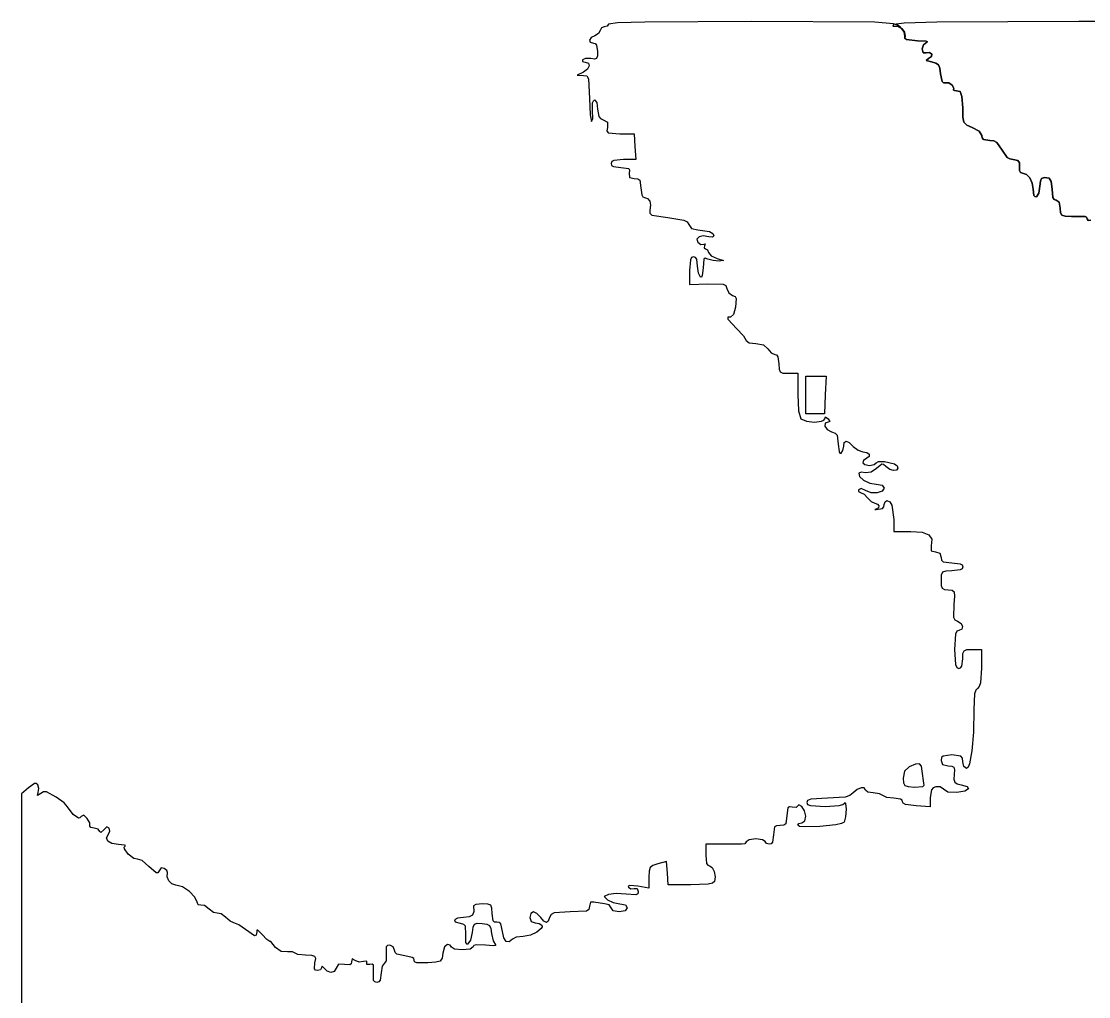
# Model space of a CAD drawing. Extents: x 0 to 397, y 0 to 706.
# Drawn here: x 0.4 to 139.5, y 578.8 to 705.9 of the extents above; entities that cross this region are included whole.
import ezdxf

# ---------------------------------------------------------------- set-up
doc = ezdxf.new("R2010")
doc.units = 0

msp = doc.modelspace()

# ---------------------------------------------------------------- linework, layer by layer
at = {"layer": 'Layer 1', "color": 7}
for points in [[(139.820033, 680.006203), (139.486172, 679.978466), (139.34731, 680.166364), (139.269655, 680.395582), (139.082726, 680.466578), (137.318837, 680.466578), (136.484941, 680.514027), (136.03618, 680.655138), (135.85392, 680.97696), (135.81953, 681.56654), (135.687238, 682.360291), (135.290363, 682.624874), (135.0465, 682.702039), (134.882508, 682.948239), (134.761196, 684.035986), (134.657567, 685.048062), (134.408418, 685.500015), (133.769587, 685.557154), (133.405426, 685.441983), (133.238579, 685.085776), (133.191687, 684.419808), (133.049517, 683.526222), (132.732722, 683.06761), (132.541037, 683.073597), (132.403096, 683.237473), (132.29175, 684.031753), (132.176827, 684.829869), (131.869783, 685.50707), (131.427207, 685.976838), (130.905685, 686.152654), (130.669429, 686.238759), (130.521907, 686.492512), (130.501402, 687.475572), (130.294012, 687.788927), (129.701654, 687.916544), (129.269975, 687.981279), (128.904905, 688.192064), (128.258439, 689.151267), (127.58309, 690.143676), (127.174325, 690.333707), (126.630721, 690.38599), (125.821978, 690.527895), (125.643792, 690.724128), (125.588968, 691.020638), (125.267146, 691.606381), (124.354245, 692.101902), (123.64563, 692.393809), (123.278493, 692.760495), (123.140551, 693.432972), (123.119522, 694.642257), (123.015893, 696.133846), (122.766744, 696.780091), (122.030981, 696.924157), (121.876404, 696.99495), (121.927838, 697.044675), (121.959191, 697.225121), (121.725696, 697.597125), (121.28684, 697.901793), (120.823643, 697.920975), (120.597457, 697.91161), (120.428884, 698.092117), (120.232034, 699.086907), (120.13905, 699.805763), (119.960175, 700.239829), (119.624865, 700.481873), (119.062575, 700.624666), (118.336337, 700.825044), (118.643828, 701.06458), (119.034088, 701.342746), (119.073511, 701.656894), (118.773121, 701.838575), (118.34573, 701.798006), (117.955293, 701.824905), (117.827852, 702.316942), (118.009268, 702.870892), (118.445213, 703.195712), (118.539747, 703.261477), (118.340527, 703.321521), (117.221427, 703.397854), (115.785223, 703.535481), (115.562141, 703.703993), (115.583831, 703.968649), (115.496695, 704.54447), (114.955534, 705.19173), (114.626598, 705.413693), (114.106017, 705.582602), (111.672537, 705.790879), (95.514643, 705.89658), (81.643148, 705.815441), (78.10065, 705.707172), (76.905604, 705.555444)], [(162.185805, 705.917041), (138.257932, 705.903283), (119.724078, 705.80208), (115.493911, 705.676419), (114.084172, 705.491591)], [(76.905604, 705.555444), (76.750161, 705.306295), (76.376437, 705.202666), (76.002713, 705.059262), (75.84727, 704.714774), (75.640013, 704.315826), (75.141714, 704.042026), (74.65854, 703.802159), (74.453444, 703.483579), (74.548386, 703.205215), (74.965325, 703.085998), (75.198622, 703.018562), (75.363788, 702.814535), (75.494492, 701.986389), (75.467582, 701.40409), (75.34853, 701.095139), (75.079857, 700.999509), (74.60408, 701.057172), (73.919779, 701.087775), (73.524932, 700.922058), (73.553287, 700.706334), (73.886177, 700.616552), (74.323644, 700.469609), (74.413316, 700.113579), (74.178476, 699.67566), (73.642407, 699.283051), (72.848657, 698.900287), (73.642407, 698.876651), (74.086709, 698.797921), (74.323975, 698.432018), (74.436158, 695.854049), (74.516547, 693.736279), (74.709914, 692.855436), (74.863857, 693.26995), (74.849261, 694.266548), (74.854994, 695.300717), (74.95096, 695.580404), (75.104672, 695.67766), (75.380016, 695.326999), (75.494492, 694.484212), (75.652581, 693.50102), (75.883082, 693.24606), (76.243792, 693.094619), (76.791877, 692.768168), (76.787776, 692.083205), (76.715247, 691.629439), (76.876676, 691.385454), (78.419727, 691.267935), (80.256995, 691.267935), (80.364592, 689.59224), (80.47219, 687.916544), (78.865286, 687.916544), (77.614423, 687.799334), (77.341682, 687.635854), (77.258382, 687.387377), (77.331352, 687.147383), (77.559302, 686.982961), (78.53438, 686.85821), (79.553027, 686.734032), (79.677282, 686.520072), (79.625522, 686.152654), (79.649599, 685.5894), (80.290156, 685.447098), (80.732788, 685.404489), (80.990112, 685.230581), (81.13894, 684.212375), (81.26228, 683.287435), (81.415909, 683.055236), (81.63036, 682.977652), (82.029991, 682.842985), (82.294553, 682.478427), (82.399702, 681.943147), (82.321099, 681.296312), (82.298643, 680.91782), (82.579862, 680.676349), (84.678009, 680.3551), (86.764338, 680.022607), (87.201143, 679.77725), (87.393341, 679.424472), (87.767595, 678.909107), (88.559625, 678.744316), (90.105851, 678.53018), (90.535083, 678.260338), (90.650981, 677.980375), (90.469885, 677.804394), (90.008132, 677.846496), (89.284463, 677.953107), (88.725431, 677.827049), (88.450297, 677.528946), (88.578322, 677.119421), (88.969862, 676.84443), (89.347379, 676.862598), (89.539863, 676.910444), (89.462737, 676.682329), (89.394915, 676.394594), (89.584798, 676.27487), (89.848588, 676.132348), (89.95839, 675.7898), (90.295249, 675.362233), (91.104918, 675.0151), (91.903167, 674.767273), (91.369502, 674.679255), (90.565345, 674.735964), (89.870195, 674.937136), (89.547216, 675.047263), (89.360167, 674.937356), (89.252834, 673.796957), (89.156349, 672.80693), (89.04507, 672.583859), (88.900056, 672.570701), (88.650907, 673.081215), (88.547278, 674.002627), (88.420675, 674.926023), (88.256021, 675.145528), (88.018111, 675.216536), (87.76636, 675.127575), (87.603244, 674.830288), (87.488944, 673.428304), (87.488944, 671.640073), (89.870195, 671.727914), (91.893466, 671.686551), (92.234778, 671.477288), (92.359397, 671.082683), (92.623143, 670.515901), (93.10517, 670.182747), (93.41993, 670.044855), (93.578818, 669.79134), (93.504514, 668.647457), (93.214222, 667.697646), (92.846936, 667.367226), (92.492075, 667.363135), (92.505183, 667.116489), (93.662559, 665.844988), (94.534582, 664.912067), (94.897282, 664.304054), (95.256322, 664.038192), (96.119658, 663.92764), (97.142758, 663.761261), (97.719506, 663.222084), (98.138077, 662.723785), (98.613798, 662.516528), (98.84457, 662.443012), (99.005558, 662.217593), (99.130618, 661.281805), (99.158195, 660.592835), (99.307051, 660.223515), (99.676371, 660.074659), (100.365341, 660.047082), (101.600064, 660.047082), (101.600064, 657.295414), (101.715422, 655.178084), (102.023398, 654.120412), (102.743914, 653.806483), (103.784906, 653.701841), (104.721256, 653.806483), (105.01734, 653.937287), (105.127844, 654.120412), (105.216083, 654.367268), (105.551178, 654.120412), (105.798034, 653.785317), (105.551178, 653.697078), (105.161121, 653.530302), (105.149849, 653.146833), (105.453894, 652.721956), (106.009789, 652.430958), (106.465936, 652.26637), (106.733734, 651.999554), (106.891734, 650.81594), (106.988483, 649.863969), (107.099796, 649.650417), (107.244512, 649.640131), (107.493661, 649.995202), (107.59729, 650.54289), (107.676858, 651.035037), (107.912365, 651.195529), (108.299015, 651.024498), (108.832013, 650.522076), (109.468028, 650.023777), (110.100603, 649.81652), (110.621072, 649.722576), (110.909699, 649.496506), (110.917074, 649.221951), (110.593786, 648.982553), (110.158651, 648.701075), (110.094032, 648.396544), (110.368014, 648.152538), (110.948681, 648.05263), (111.571555, 648.148674), (111.830626, 648.379655), (112.143981, 648.571037), (112.897074, 648.571919), (114.23666, 648.243351), (114.551647, 647.995011), (114.65285, 647.679038), (114.495291, 647.409659), (114.104104, 647.364448), (113.601527, 647.527333), (113.109799, 647.882238), (112.802827, 648.144518), (112.546589, 648.204325), (111.869079, 647.659635), (111.158363, 647.146608), (110.438917, 647.09131), (109.880866, 647.149827), (109.555913, 647.023929), (109.637901, 646.59596), (110.18721, 646.123243), (110.990518, 645.740683), (111.834507, 645.583184), (112.610177, 645.4542), (112.88896, 645.095292), (112.623384, 644.669935), (111.97747, 644.450458), (111.177435, 644.468378), (110.4495, 644.755214), (109.881924, 645.020239), (109.540038, 644.881509), (109.520856, 644.629625), (109.784514, 644.52485), (110.24264, 644.317593), (110.690448, 643.819294), (111.156159, 643.320995), (111.657059, 643.113738), (112.008476, 643.007083), (112.1726, 642.766119), (112.122346, 642.509347), (111.830626, 642.355265), (111.654149, 642.315578), (111.830626, 642.302349), (112.671472, 642.432921), (112.840475, 642.627836), (112.88896, 642.937349), (112.986415, 643.311073), (113.220924, 643.466516), (113.604432, 643.310616), (113.882339, 642.845847), (114.114864, 641.007301), (114.123683, 639.43003), (116.341246, 639.4198), (117.827268, 639.324616), (118.715, 639.019485), (119.082959, 638.449638), (119.009658, 637.560307), (118.998017, 636.922705), (119.553642, 636.763734), (120.116102, 636.591931), (120.297298, 636.058178), (120.352436, 635.699838), (120.561926, 635.48487), (121.70841, 635.352622), (122.796157, 635.23131), (123.042357, 635.067318), (123.119522, 634.823455), (123.042357, 634.579592), (122.796157, 634.4156), (121.70841, 634.294288), (120.90675, 634.270878), (120.486255, 634.128967), (120.32406, 633.761036), (120.297298, 633.059565), (120.326237, 632.402891), (120.452079, 632.029982), (120.733365, 631.863185), (121.228632, 631.824842), (121.757408, 631.790595), (122.012108, 631.573091), (122.05825, 631.000185), (121.961352, 629.899732), (121.912845, 628.267605), (122.090733, 627.936192), (122.44113, 627.759428), (122.909542, 627.460818), (123.103382, 627.051182), (123.003403, 626.689105), (122.590355, 626.533172), (122.330567, 626.422951), (122.168344, 626.033462), (122.061188, 624.063726), (122.168344, 622.09399), (122.330567, 621.704501), (122.590355, 621.59428), (122.829009, 621.66596), (122.99358, 621.88832), (123.119522, 622.829003), (123.147132, 623.516633), (123.294632, 623.886102), (123.659024, 624.035702), (124.337312, 624.063726), (125.555454, 624.063726), (125.547693, 621.622502), (125.428101, 619.693248), (125.272162, 619.210592), (125.040751, 618.990073), (124.807675, 618.766726), (124.65781, 618.271155), (124.56697, 616.227468), (124.512471, 613.282417), (124.310368, 610.834154), (123.995619, 609.161055), (123.806926, 608.702184), (123.603181, 608.541494), (123.256047, 608.790511), (123.119522, 609.423439), (123.07763, 609.896106), (122.890216, 610.162068), (121.70841, 610.305384), (120.561926, 610.173136), (120.352436, 609.958168), (120.297298, 609.599828), (120.499087, 609.050994), (121.205701, 608.894272), (121.687061, 608.859501), (121.945874, 608.70633), (122.033037, 608.361467), (121.999452, 607.751624), (121.969681, 607.136037), (122.07402, 606.767109), (122.371969, 606.559708), (122.923025, 606.428707), (123.711732, 606.181051), (123.85158, 605.880975), (123.386128, 605.605438), (122.358933, 605.431403), (121.165441, 605.471311), (120.589751, 605.839567), (120.18291, 606.162536), (119.592448, 606.174354), (119.256917, 606.026126), (119.039159, 605.767204), (118.886186, 604.777706), (118.886186, 603.56556), (117.034101, 603.672452), (115.660825, 603.861541), (115.344802, 604.018924), (115.270211, 604.219963), (115.228363, 604.408821), (115.022209, 604.547077), (114.144497, 604.660936), (113.223085, 604.764565), (112.712571, 605.013714), (112.253871, 605.262863), (111.457034, 605.366492), (110.724226, 605.470121), (110.419514, 605.71927), (110.266271, 606.019947), (109.878573, 606.045325), (109.364471, 605.819481), (108.832013, 605.366492), (108.402037, 605.007855), (107.806267, 604.792919), (105.484855, 604.660936), (103.315579, 604.555499), (102.893607, 604.393492), (102.775873, 604.131769), (102.883377, 603.872725), (103.260987, 603.71042), (105.157125, 603.602602), (106.983324, 603.713683), (107.488419, 603.851592), (107.716529, 604.043574), (107.787327, 604.117294), (107.848733, 603.992245), (107.916907, 603.249824), (107.847454, 602.243481), (107.649148, 601.557548), (107.291486, 601.365327), (106.56036, 601.196783), (104.496945, 600.964837), (102.49736, 600.929939), (101.846023, 601.007706), (101.600064, 601.16032), (101.755507, 601.390331), (102.129231, 601.485934), (102.514597, 601.713961), (102.658398, 602.32484), (102.502955, 603.046007), (102.129231, 603.602602), (101.747172, 603.818767), (101.600064, 603.678802), (101.392807, 603.476704), (100.894508, 603.500296), (100.52709, 603.552056), (100.31313, 603.427801), (100.188952, 602.409154), (100.039815, 601.349012), (99.773126, 601.174227), (99.307007, 601.133156), (98.843269, 601.092383), (98.576316, 600.921533), (98.425062, 599.898433), (98.29912, 598.95775), (98.134549, 598.73539), (97.895895, 598.66371), (97.522171, 598.767339), (97.366728, 599.016488), (97.004028, 599.265637), (96.132005, 599.369266), (95.259982, 599.259155), (94.897282, 598.994263), (94.715998, 598.747936), (94.27992, 598.682054), (91.634085, 598.704279), (89.605612, 598.66371), (89.605612, 597.252598), (89.724278, 596.184695), (89.876331, 595.926092), (90.093504, 595.841486), (90.442804, 595.630095), (90.70403, 595.10762), (90.823506, 594.441608), (90.747554, 593.799607), (90.504617, 593.610612), (89.914249, 593.477212), (87.655102, 593.37204), (84.705526, 593.37204), (84.597928, 594.895688), (84.490331, 596.419336), (83.343802, 596.120533), (82.719066, 595.919307), (82.374457, 595.646312), (82.227889, 595.177657), (82.197274, 594.389452), (82.197274, 592.957173), (80.741359, 593.203059), (79.696784, 593.297692), (79.502116, 593.225681), (79.517925, 593.073237), (79.834367, 592.866156), (80.268284, 592.896142), (80.650122, 592.888029), (80.786162, 592.506323), (80.727424, 592.214068), (80.500147, 592.069054), (79.233586, 592.15037), (77.9123, 592.243591), (76.916187, 592.140492), (76.351654, 591.86312), (76.793068, 591.411653), (77.531256, 591.064607), (78.40491, 590.913883), (79.123343, 590.768141), (79.37505, 590.373427), (79.110467, 589.976552), (78.316716, 589.84426), (77.522965, 589.976552), (77.258382, 590.373427), (77.028062, 590.759719), (76.405365, 590.902594), (74.994253, 591.11673), (74.565187, 591.109454), (74.436158, 590.587563), (74.369918, 590.181951), (74.050969, 589.958604), (71.933551, 589.84426), (69.824071, 589.724712), (69.425051, 589.511331), (69.246794, 589.138704), (69.057506, 588.637649), (68.819932, 588.470631), (68.505629, 588.637649), (68.086154, 589.138704), (67.594426, 589.637003), (67.126245, 589.84426), (66.807642, 589.637003), (66.675042, 589.138704), (66.848873, 588.612227), (67.359784, 588.433148), (67.896007, 588.347952), (68.223737, 588.143164), (68.265658, 587.924966), (68.158391, 587.685308), (67.598306, 587.203937), (66.74751, 586.823703), (65.81003, 586.669258), (64.891352, 586.565629), (64.381985, 586.31648), (63.979305, 585.941808), (63.580429, 586.014149), (63.256893, 586.480191), (63.080234, 587.286619), (62.865569, 588.313865), (62.658356, 588.494757), (62.353511, 588.50582), (62.049731, 588.510241), (61.860548, 588.675066), (61.73615, 589.652349), (61.709019, 590.351334), (61.560908, 590.725147), (61.191736, 590.875121), (60.501427, 590.902594), (59.641619, 590.824806), (59.308332, 590.63801), (59.35169, 589.912611), (59.179744, 589.451794), (58.753004, 589.20926), (58.031981, 589.138704), (57.211497, 589.043691), (56.828567, 588.821248), (56.937101, 588.565269), (57.591008, 588.369648), (58.002695, 588.264542), (58.226494, 588.040242), (58.265873, 586.89433), (58.277603, 585.866556), (58.403192, 585.68401), (58.619004, 585.686771), (58.984393, 586.183042), (59.201087, 587.158208), (59.288345, 587.88793), (59.458086, 588.268665), (59.808009, 588.396062), (60.43581, 588.365767), (61.037413, 588.269613), (61.392588, 588.070404), (61.579555, 587.683737), (61.676531, 587.025211), (61.868442, 586.087792), (62.165128, 585.563652), (62.180512, 585.489028), (61.94742, 585.455613), (60.90183, 585.518496), (59.675882, 585.556905), (59.369048, 585.466853), (59.266704, 585.304007), (58.866345, 585.018433), (57.855592, 584.905368), (56.858994, 585.008997), (56.44448, 585.258146), (56.295652, 585.507295), (55.937538, 585.610924), (55.536782, 585.303963), (55.320177, 584.464396), (55.222143, 583.811299), (54.97538, 583.457347), (54.408802, 583.293564), (53.351322, 583.210975), (51.924997, 583.229408), (51.639153, 583.353255), (51.587432, 583.563753), (51.542244, 583.76875), (51.318527, 583.933729), (50.35906, 584.132784), (49.331682, 584.35402), (49.105628, 584.561161), (49.036142, 584.851746), (48.850581, 585.295761), (48.404669, 585.508266), (48.093293, 585.482755), (47.921849, 585.314238), (47.913955, 584.348684), (47.910163, 583.469914), (47.663483, 583.141478), (47.387169, 582.778778), (47.272252, 581.906755), (47.143488, 580.95205), (46.967749, 580.738453), (46.704632, 580.672032), (46.435672, 580.730533), (46.284915, 580.932867), (46.283768, 581.930038), (46.289721, 582.932545), (46.11713, 583.062224), (45.792701, 583.021181), (45.388021, 583.00072), (45.389476, 583.234259), (45.400941, 583.453995), (44.992248, 583.371842), (44.403858, 583.318617), (43.876058, 583.531298), (43.492456, 583.729427), (43.391694, 583.354203), (43.348209, 583.086814), (43.200444, 582.94573), (42.48823, 583.002131), (41.728213, 583.037497), (41.394971, 582.504008), (41.136042, 582.092994), (40.715785, 581.973121), (40.23163, 582.139329), (39.781011, 582.586558), (39.581251, 582.787068), (39.516428, 582.58303), (39.352871, 582.312979), (38.9668, 582.200619), (38.717849, 582.249876), (38.586505, 582.415284), (38.642244, 583.200392), (38.737979, 583.76568), (38.63607, 584.063772), (38.232272, 584.180029), (37.422337, 584.199812), (36.406116, 584.289109), (35.983356, 584.503554), (35.718332, 584.66764), (35.081303, 584.63514), (34.228153, 584.685058), (33.480043, 585.213343), (32.88279, 586.00533), (32.740621, 586.012385), (32.35477, 586.258536), (31.770481, 586.899975), (31.208373, 587.484175), (31.083242, 587.464728), (31.044464, 587.24605), (30.986834, 586.819067), (30.767842, 586.718118), (29.569146, 587.551203), (28.697432, 588.174077), (28.073368, 588.433148), (27.566602, 588.644065), (26.976228, 589.151051), (26.391058, 589.609795), (25.896375, 589.704207), (25.408218, 589.791387), (24.838041, 590.233374), (24.258294, 590.671392), (23.746546, 590.749841), (23.418638, 590.780048), (23.283348, 591.106852), (22.987003, 591.784015), (22.262497, 592.51942), (21.356618, 593.112015), (20.516157, 593.360751), (19.997524, 593.515224), (19.595274, 593.901472), (19.373008, 594.426758), (19.394323, 594.998347), (19.304497, 595.249877), (18.992156, 595.524691), (18.586241, 595.588412), (18.307062, 595.211072), (18.156613, 594.943093), (17.932676, 594.929114), (16.993669, 595.780103), (16.105683, 596.539634), (15.513765, 596.718139), (15.001267, 596.815286), (14.303031, 597.378893), (13.795075, 598.084934), (13.761842, 598.311004), (13.88005, 598.44146), (13.936831, 598.508245), (13.790313, 598.567225), (13.002339, 598.635841), (12.148594, 598.767653), (11.6101, 599.079679), (11.444405, 599.511099), (11.709055, 600.001091), (11.893425, 600.37777), (11.82406, 600.770853), (11.517849, 600.924973), (11.089929, 600.536961), (10.736843, 600.19728), (10.594629, 600.339405), (10.373173, 600.650776), (9.85697, 600.780378), (9.392802, 600.85918), (9.296406, 601.048842), (9.263377, 601.44413), (8.950683, 602.017218), (8.491984, 602.464628), (8.167163, 602.277568), (7.999434, 602.105781), (7.786031, 602.090728), (7.122588, 602.557674), (6.350004, 603.569441), (5.927905, 604.055128), (4.913139, 604.812278), (3.634584, 605.505487), (3.252812, 605.502741), (2.906891, 605.30017), (2.478795, 605.023283), (2.547057, 605.398595), (2.614394, 605.925777), (2.48144, 606.40507), (2.304307, 606.576151), (2.064766, 606.579122), (1.279526, 606.044884), (0.352778, 605.239139), (0.35807, 524.781413)], [(114.084172, 705.491591), (114.005458, 705.269297), (114.16143, 705.29333), (114.639963, 705.311085), (115.160233, 704.986634), (115.53829, 704.488417), (115.590181, 703.984876), (115.560653, 703.709302), (115.776227, 703.536319), (117.221427, 703.397854), (118.340527, 703.321521), (118.539747, 703.261477), (118.445213, 703.195712), (118.009268, 702.870892), (117.827852, 702.316942), (117.955293, 701.824905), (118.34573, 701.798006), (118.773121, 701.838575), (119.073511, 701.656894), (119.034088, 701.342746), (118.643828, 701.06458), (118.336337, 700.825044), (119.062575, 700.624666), (119.624865, 700.481873), (119.960175, 700.239829), (120.13905, 699.805763), (120.232034, 699.086907), (120.428884, 698.092117), (120.597457, 697.91161), (120.823643, 697.920975), (121.28684, 697.901793), (121.725696, 697.597125), (121.959191, 697.225121), (121.927838, 697.044675), (121.876404, 696.99495), (122.030981, 696.924157), (122.766744, 696.780091), (123.015893, 696.133846), (123.119522, 694.642257), (123.140551, 693.432972), (123.278493, 692.760495), (123.64563, 692.393809), (124.354245, 692.101902), (125.267146, 691.606381), (125.588968, 691.020638), (125.643792, 690.724128), (125.821978, 690.527895), (126.630721, 690.38599), (127.174325, 690.333707), (127.58309, 690.143676), (128.258439, 689.151267), (128.904905, 688.192064), (129.269975, 687.981279), (129.701654, 687.916544), (130.294012, 687.788927), (130.501402, 687.475572), (130.521907, 686.492512), (130.669429, 686.238759), (130.905685, 686.152654), (131.427207, 685.976838), (131.869783, 685.50707), (132.176827, 684.829869), (132.29175, 684.031753), (132.403096, 683.237473), (132.541037, 683.073597), (132.732722, 683.06761), (133.049517, 683.526222), (133.191687, 684.419808), (133.238579, 685.085776), (133.405426, 685.441983), (133.769587, 685.557154), (134.408418, 685.500015), (134.657567, 685.048062), (134.761196, 684.035986), (134.882508, 682.948239), (135.0465, 682.702039), (135.290363, 682.624874), (135.687238, 682.360291), (135.81953, 681.56654), (135.85392, 680.97696), (136.03618, 680.655138), (136.484941, 680.514027), (137.318837, 680.466578), (139.082726, 680.466578), (139.269655, 680.395582), (139.34731, 680.166364), (139.486172, 679.978466), (139.820033, 680.006203)], [(105.187111, 657.225564), (105.069988, 654.755412), (103.864193, 654.755412), (102.658398, 654.755412), (102.658398, 657.224858), (102.658398, 659.694304), (103.981315, 659.69501), (105.304233, 659.696068), (105.187111, 657.225564)], [(116.152156, 608.767272), (115.542292, 608.211999), (115.358406, 607.281018), (115.391755, 606.671903), (115.568044, 606.33769), (116.001642, 606.187627), (116.806912, 606.130962), (117.935185, 606.192433), (118.089514, 606.353907), (118.041635, 606.631201), (117.827852, 608.217644), (117.753002, 608.857958), (117.488612, 609.149948), (116.974917, 609.113193), (116.152156, 608.767272)]]:
    msp.add_lwpolyline(points, dxfattribs=at)

doc.saveas('drawing.dxf')
